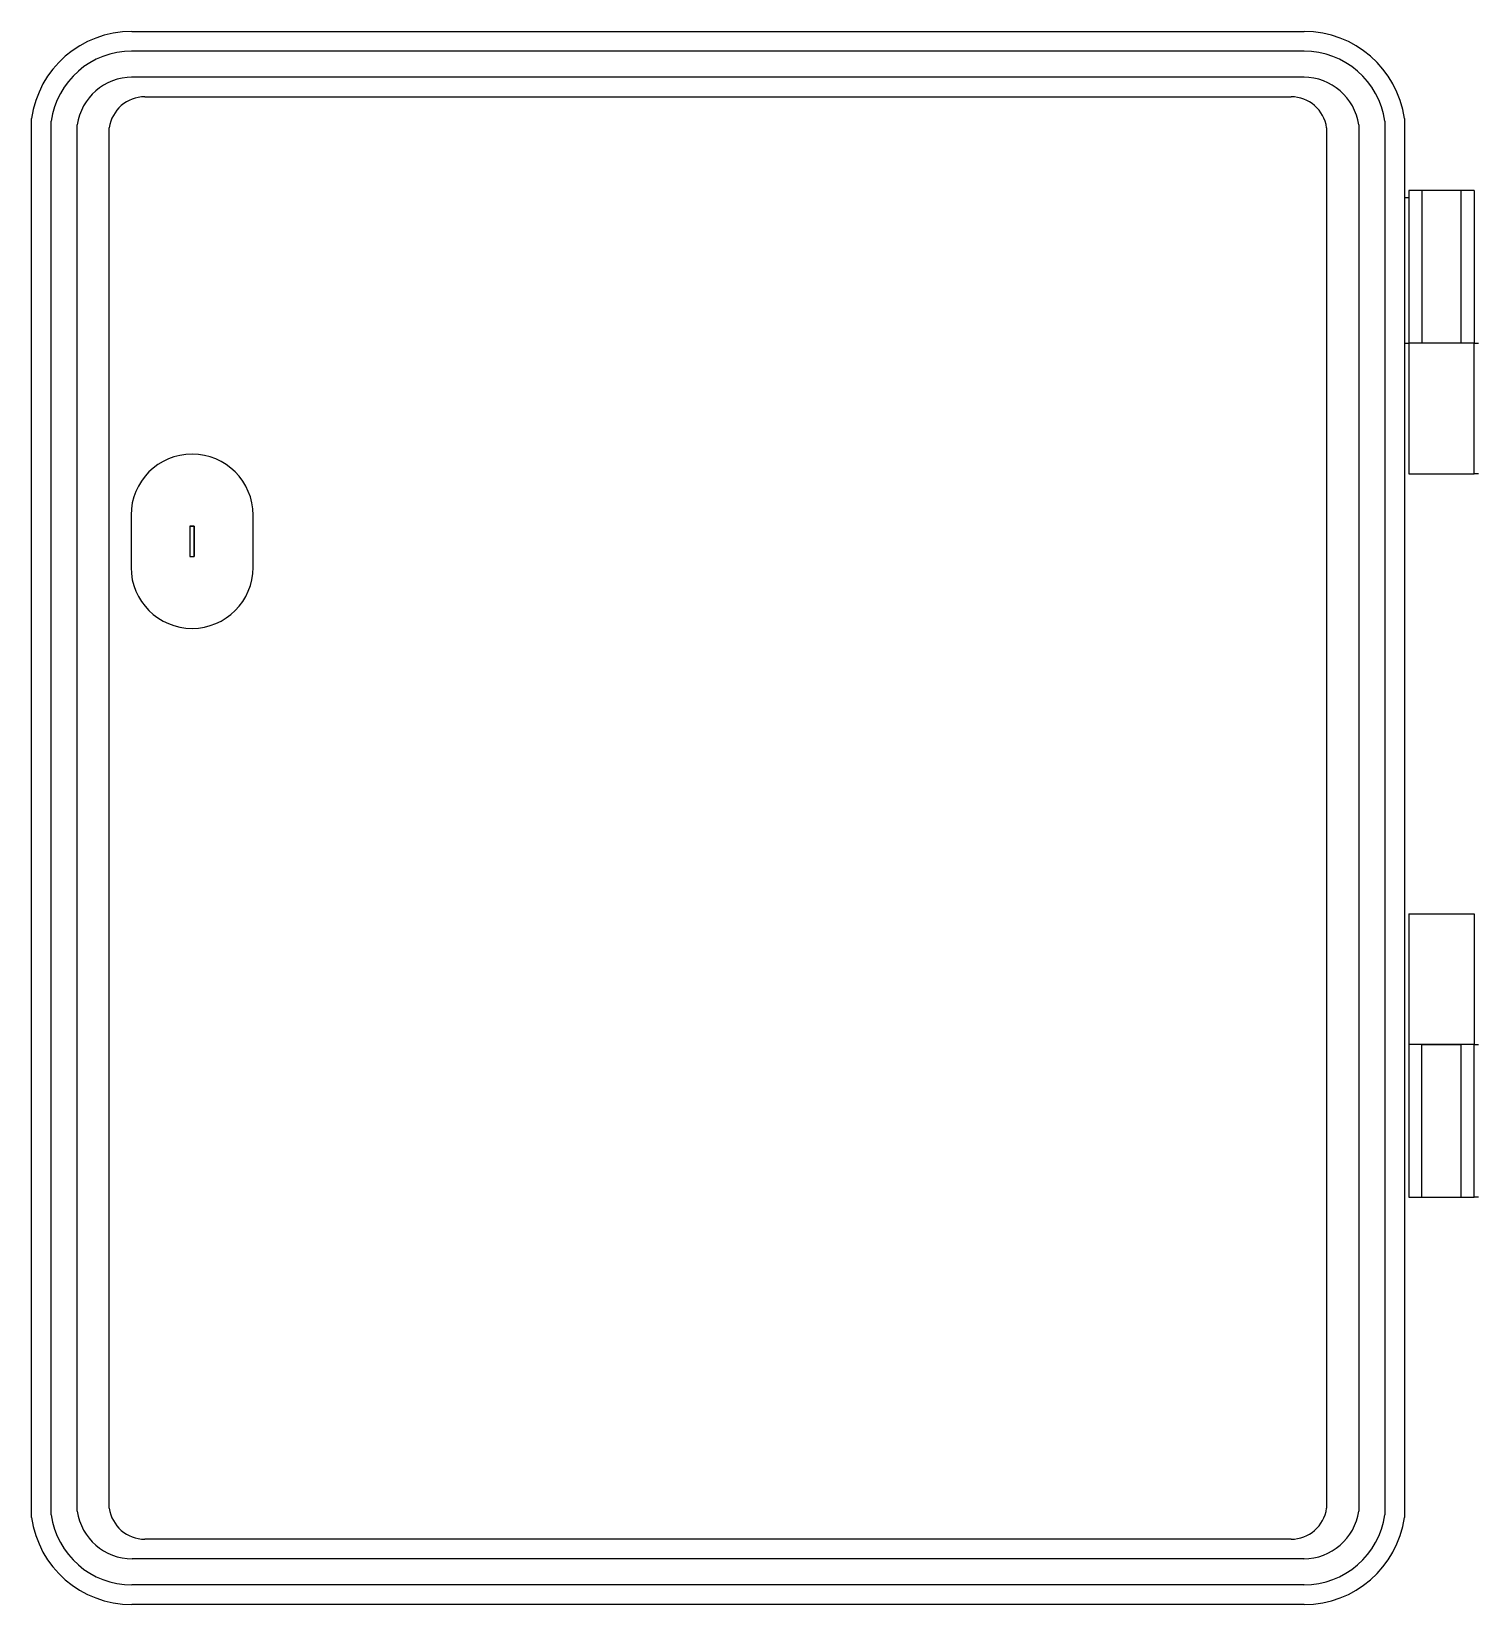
# Model space of a CAD drawing. Header units: millimetres. Extents: x 8199 to 54578, y -26210 to 18307.
# Drawn here: x 43200.6 to 43533.1, y -14882.4 to -14520.8 of the extents above; entities that cross this region are included whole.
import ezdxf

# ---------------------------------------------------------------- set-up
doc = ezdxf.new("R2010")
doc.units = ezdxf.units.MM
doc.header["$MEASUREMENT"] = 0
doc.layers.add('PDF_0', color=7, linetype='Continuous')

msp = doc.modelspace()

# ---------------------------------------------------------------- linework, layer by layer
at = {"layer": 'PDF_0', "lineweight": 25}
for p, q in [((43223.61496, -14520.81389), (43493.02375, -14520.81389)), ((43493.05142, -14525.32067), (43223.58704, -14525.32067)), ((43493.05142, -14531.32989), (43223.58704, -14531.32989)), ((43226.61984, -14535.83661), (43490.01874, -14535.83673)), ((43200.58027, -14862.36261), (43200.5805, -14540.84443)), ((43205.08698, -14861.73592), (43205.08698, -14541.46998)), ((43211.0962, -14860.90181), (43211.0962, -14542.30458)), ((43505.54244, -14542.30458), (43505.54244, -14860.90181)), ((43511.55167, -14541.46998), (43511.55167, -14861.73592)), ((43516.05815, -14540.84431), (43516.05815, -14862.36232)), ((43218.46184, -14860.27565), (43218.46184, -14542.93025)), ((43498.17681, -14542.93025), (43498.17685, -14860.27612)), ((43516.05815, -14559.08905), (43516.05815, -14592.42214)), ((43517.05997, -14559.08905), (43516.05827, -14559.08905)), ((43532.08258, -14557.36923), (43517.05997, -14557.36923)), ((43517.05997, -14557.36923), (43517.05997, -14592.42238)), ((43520.06431, -14557.36923), (43520.06431, -14592.42238)), ((43529.07782, -14592.42238), (43529.07782, -14557.36923)), ((43532.08276, -14557.36923), (43532.08276, -14592.42238)), ((43516.05815, -14592.42238), (43517.05985, -14592.42238)), ((43517.05997, -14592.42238), (43517.05997, -14622.46759)), ((43532.08276, -14592.42238), (43517.06016, -14592.42238)), ((43532.08276, -14592.42238), (43533.08386, -14592.42238)), ((43532.08276, -14622.46789), (43532.08276, -14592.42268)), ((43517.05997, -14622.46789), (43532.08258, -14622.46789)), ((43533.08386, -14622.46789), (43532.08276, -14622.46789)), ((43223.46977, -14631.98231), (43223.46977, -14644.00099)), ((43251.51223, -14644.00075), (43251.51223, -14631.98231)), ((43236.99036, -14634.48634), (43237.99146, -14634.48634)), ((43237.99146, -14634.48634), (43236.99036, -14634.48634)), ((43236.99036, -14634.48634), (43236.99036, -14641.49709)), ((43237.99165, -14634.48634), (43237.99165, -14641.49709)), ((43237.99165, -14641.49709), (43237.99165, -14634.48634)), ((43236.99036, -14641.49678), (43237.99146, -14641.49678)), ((43517.05997, -14723.62122), (43532.08258, -14723.62122)), ((43517.05997, -14723.62152), (43517.05997, -14753.66673)), ((43532.08276, -14723.62152), (43532.08276, -14753.66673)), ((43517.05997, -14753.66673), (43517.05997, -14788.71988)), ((43532.08276, -14753.66673), (43517.06016, -14753.66673)), ((43520.06431, -14788.71988), (43520.06431, -14753.66673)), ((43520.06431, -14753.66673), (43529.07788, -14753.66673)), ((43529.07782, -14788.71994), (43529.07782, -14753.66679)), ((43532.08276, -14753.66673), (43533.08386, -14753.66673)), ((43532.08276, -14788.71994), (43532.08276, -14753.66679)), ((43517.05997, -14788.71994), (43532.08258, -14788.71994)), ((43533.08386, -14788.71994), (43532.08276, -14788.71994)), ((43490.0188, -14867.36954), (43226.61966, -14867.36954)), ((43493.05142, -14871.87662), (43223.71694, -14871.87662)), ((43493.02369, -14877.88584), (43223.6584, -14877.88524)), ((43493.02369, -14882.39226), (43223.61465, -14882.39208))]:
    msp.add_line(p, q, dxfattribs=at)
at = {"layer": 'PDF_0', "lineweight": 0}
msp.add_line((43524.57134, -14753.66673), (43524.57134, -14753.66673), dxfattribs=at)
msp.add_line((43524.57134, -14753.66673), (43524.57134, -14753.66673), dxfattribs=at)
at = {"layer": 'PDF_0', "lineweight": 25}
for centre, radius, start, end in [((43223.61512, -14544.07378), 23.25989, 90.0004022, 172.0194086), ((43493.02362, -14544.07368), 23.25979, 7.9806881, 89.9996945), ((43223.65828, -14544.07394), 18.75297, 89.9990805, 172.0183734), ((43492.98063, -14544.07392), 18.75271, 7.9816844, 90.0013416), ((43223.71712, -14544.07429), 12.74439, 90.0005541, 172.0180271), ((43492.92186, -14544.0739), 12.74401, 7.9804609, 90.0020444), ((43226.61949, -14544.07406), 8.23745, 89.9975503, 172.0184384), ((43490.01919, -14544.07416), 8.23742, 7.982255, 90.0031431), ((43237.491, -14631.98257), 14.02123, 0.0010783, 179.9989217), ((43237.491, -14644.00052), 14.02123, 180.0019337, 359.9990539), ((43226.61999, -14859.13155), 8.23799, 187.9831445, 269.9976732), ((43490.0188, -14859.13159), 8.23795, 270.0000366, 352.0145653), ((43223.6151, -14859.13177), 23.2603, 187.9828317, 269.9988977), ((43223.6583, -14859.13229), 18.75294, 187.9806369, 270.0002941), ((43223.71676, -14859.13266), 12.74396, 187.9797375, 270.0007849), ((43492.92145, -14859.13217), 12.74445, 270.0008665, 352.0183395), ((43492.98065, -14859.13265), 18.75259, 269.9982145, 352.0203008), ((43493.02361, -14859.13237), 23.25989, 270.0001843, 352.0179151)]:
    msp.add_arc(centre, radius, start, end, dxfattribs=at)

doc.saveas('drawing.dxf')
